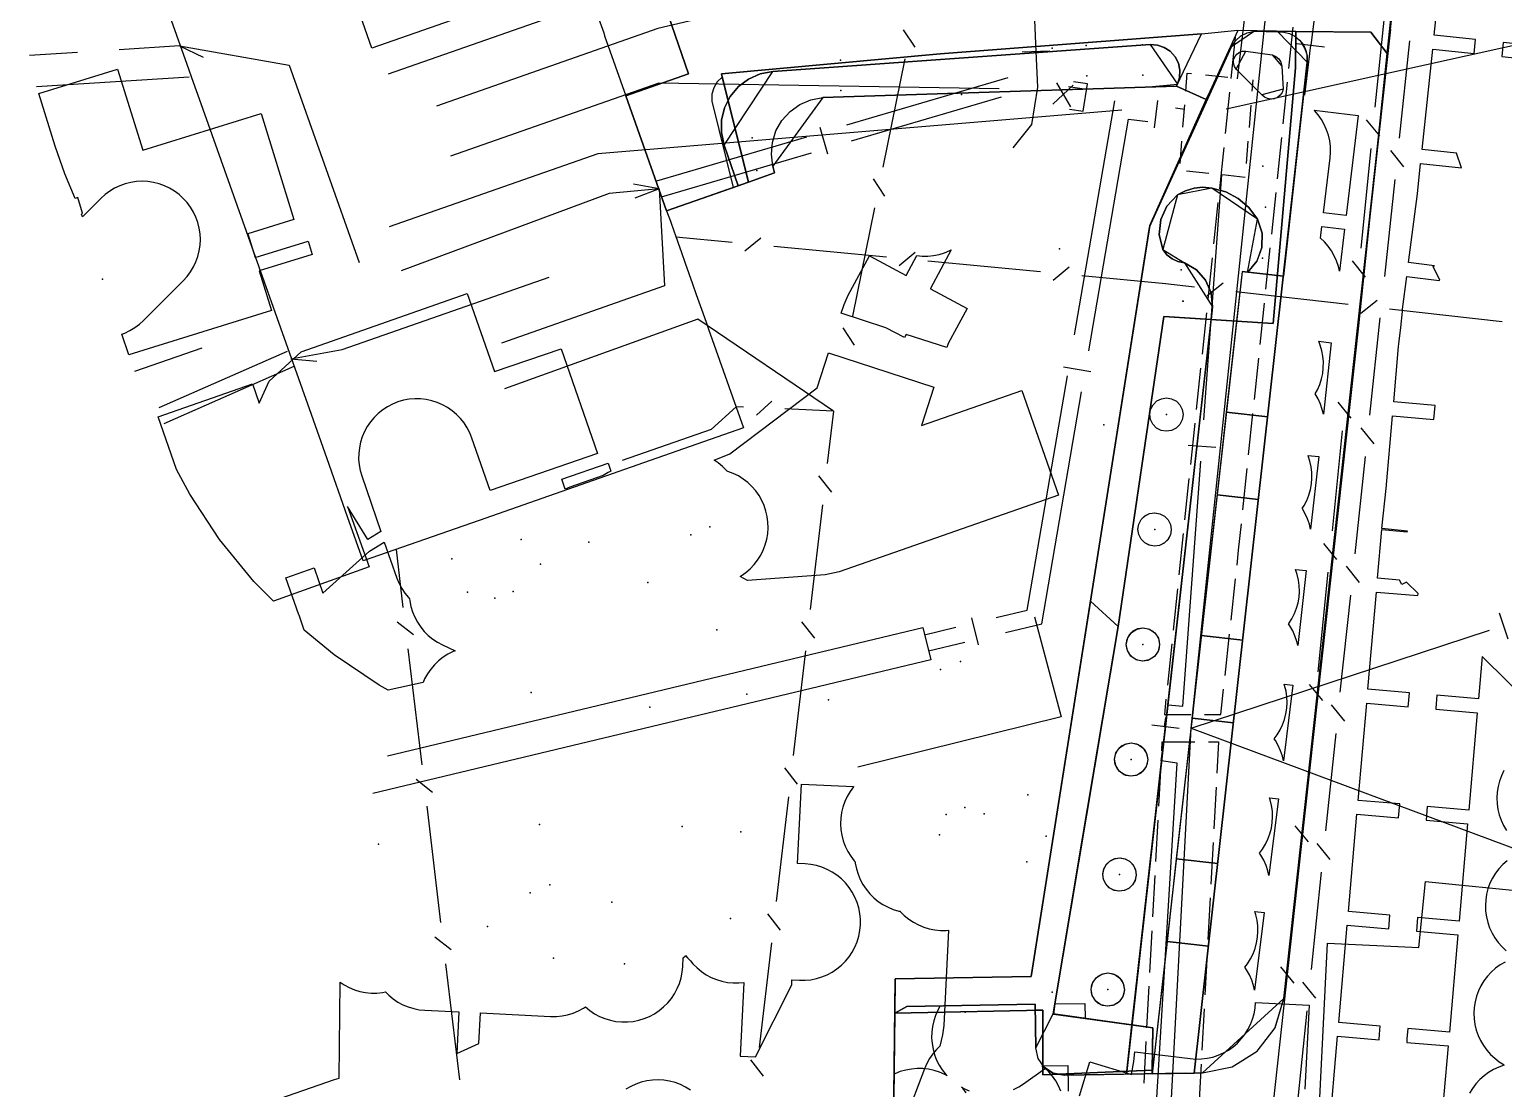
# Model space of a CAD drawing. Header units: metres. Extents: x 4550 to 4731, y 10605 to 11772.
# Drawn here: x 4617.5 to 4670.6, y 11433.3 to 11471.5 of the extents above; entities that cross this region are included whole.
import ezdxf

# ---------------------------------------------------------------- set-up
doc = ezdxf.new("R2010")
doc.units = ezdxf.units.M
for name, color, linetype in [('BOUNDARY', 7, 'Continuous'), ('BUILDING', 7, 'Continuous'), ('BUSH', 7, 'Continuous'), ('CURB', 7, 'Continuous'), ('ELECTR_CABLE', 7, 'Continuous'), ('ELECTR_CABLE_COMM', 7, 'Continuous'), ('GAS', 7, 'Continuous'), ('GRASS', 7, 'Continuous'), ('GROUND', 7, 'Continuous'), ('HEAT', 7, 'Continuous'), ('LAMP', 7, 'Continuous'), ('ROAD', 7, 'Continuous'), ('SEWER', 7, 'Continuous'), ('SIDEWALK_PATH', 7, 'Continuous'), ('TRASH_BIN', 7, 'Continuous'), ('TREE', 7, 'Continuous'), ('WATER_PIPELINE', 7, 'Continuous')]:
    doc.layers.add(name, color=color, linetype=linetype)

msp = doc.modelspace()

# ---------------------------------------------------------------- linework, layer by layer
at = {"layer": 'BOUNDARY'}
msp.add_lwpolyline([(4648.58, 11428.877), (4648.675, 11437.242), (4653.58, 11437.324), (4657.85, 11464.398), (4659.886, 11468.951), (4658.811, 11469.432), (4646.069, 11469.016), (4644.272, 11466.538), (4644.332, 11466.297), (4643.384, 11465.965), (4640.44, 11464.934), (4638.971, 11469.082), (4641.227, 11469.871), (4639.895, 11473.749), (4637.603, 11472.946), (4637.054, 11474.495), (4640.216, 11475.615), (4649.612, 11476.287), (4649.941, 11475.308), (4662.493, 11476.207), (4665.027, 11498.671), (4665.014, 11499.671), (4664.98, 11502.17)], dxfattribs=at)
at = {"layer": 'BUILDING'}
msp.add_lwpolyline([(4637.636, 11472.852), (4638.17, 11471.344), (4638.205, 11471.245), (4638.971, 11469.082), (4640.44, 11464.934), (4640.574, 11464.557), (4640.707, 11464.18), (4640.744, 11464.078), (4640.841, 11463.803), (4640.974, 11463.426), (4641.108, 11463.049), (4641.241, 11462.672), (4641.375, 11462.295), (4641.508, 11461.917), (4641.742, 11461.258), (4641.876, 11460.881), (4641.951, 11460.667), (4642.085, 11460.29), (4643.211, 11457.11), (4639.605, 11455.847), (4633.68, 11453.772), (4633.68, 11453.772), (4629.506, 11452.311), (4628.941, 11453.903), (4628.202, 11455.987), (4627.634, 11457.589), (4623.602, 11468.958), (4623.602, 11468.958), (4623.39, 11469.555), (4623.16, 11470.203), (4621.418, 11475.114)], dxfattribs=at)
at = {"layer": 'BUSH'}
for p in [(4662.027, 11465.061), (4661.919, 11463.227)]:
    msp.add_point(p, dxfattribs=at)
at = {"layer": 'CURB'}
for points in [[(4661.627, 11471.406), (4660.798, 11470.843)], [(4662.464, 11471.388), (4663.531, 11470.288)], [(4666.528, 11471.483), (4662.682, 11436.531)], [(4644.261, 11469.952), (4657.868, 11470.926)], [(4657.84, 11464.338), (4660.798, 11470.843)], [(4657.868, 11470.926), (4658.847, 11469.494)], [(4663.531, 11470.288), (4659.452, 11433.848)], [(4642.514, 11467.303), (4644.261, 11469.952)], [(4643.021, 11465.838), (4642.514, 11467.303)], [(4661.372, 11462.708), (4661.738, 11464.635), (4660.094, 11465.754), (4658.856, 11465.505), (4658.324, 11463.54), (4659.105, 11463.059), (4660.112, 11461.477), (4657.011, 11433.797)], [(4662.669, 11462.563), (4661.178, 11462.73), (4657.942, 11433.811)], [(4659.75, 11433.853), (4662.682, 11436.531)], [(4653.722, 11436.33), (4649.099, 11436.249), (4648.661, 11436.001)], [(4653.748, 11434.755), (4653.722, 11436.33)], [(4659.154, 11433.843), (4654.765, 11433.772)], [(4659.75, 11433.853), (4659.452, 11433.848)]]:
    msp.add_lwpolyline(points, dxfattribs=at)
msp.add_lwpolyline([(4662.662, 11469.314), (4661.893, 11469.109), (4660.97, 11470.039), (4661.315, 11470.694), (4662.267, 11470.555), (4662.616, 11470.149)], close=True, dxfattribs=at)
at = {"layer": 'ELECTR_CABLE'}
for points in [[(4653.58, 11474.67), (4640.119, 11471.501), (4632.147, 11468.71)], [(4653.58, 11474.67), (4653.75, 11470.68)], [(4664.11, 11474.557), (4663.655, 11470.906)], [(4653.25, 11470.659), (4654.25, 11470.701)], [(4653.75, 11470.68), (4653.81, 11469.39)], [(4663.159, 11470.968), (4664.151, 11470.844)], [(4663.439, 11469.103), (4663.655, 11470.906)], [(4653.81, 11469.39), (4653.59, 11468.05), (4652.913, 11467.205)], [(4625.122, 11432.449), (4628.464, 11433.612), (4628.633, 11433.661), (4628.672, 11437.119), (4628.813, 11437.025), (4628.995, 11436.928), (4629.185, 11436.849), (4629.382, 11436.789), (4629.584, 11436.749), (4629.789, 11436.728), (4629.995, 11436.728), (4630.201, 11436.749), (4630.306, 11436.77), (4630.422, 11436.653), (4630.582, 11436.523), (4630.753, 11436.408), (4630.935, 11436.311), (4631.125, 11436.232), (4631.322, 11436.172), (4631.524, 11436.132), (4631.73, 11436.112), (4632.946, 11436.052), (4632.872, 11434.554), (4633.673, 11434.917), (4633.727, 11436.014), (4636.258, 11435.889), (4636.464, 11435.889), (4636.669, 11435.909), (4636.871, 11435.949), (4637.069, 11436.009), (4637.259, 11436.088), (4637.441, 11436.185), (4637.512, 11436.233), (4637.671, 11436.102), (4637.842, 11435.987), (4638.024, 11435.89), (4638.214, 11435.811), (4638.412, 11435.752), (4638.614, 11435.711), (4638.819, 11435.691), (4639.025, 11435.691), (4639.23, 11435.711), (4639.432, 11435.751), (4639.629, 11435.811), (4639.82, 11435.89), (4640.001, 11435.987), (4640.173, 11436.102), (4640.332, 11436.232), (4640.478, 11436.378), (4640.609, 11436.537), (4640.723, 11436.709), (4640.82, 11436.89), (4640.899, 11437.081), (4640.959, 11437.278), (4640.999, 11437.48), (4641.02, 11437.685), (4641.035, 11438.002), (4641.12, 11438.077), (4641.125, 11438.082), (4641.187, 11438.006), (4641.297, 11437.896), (4641.388, 11437.785), (4641.534, 11437.64), (4641.693, 11437.509), (4641.865, 11437.394), (4642.046, 11437.297), (4642.237, 11437.218), (4642.434, 11437.158), (4642.636, 11437.118), (4642.841, 11437.098), (4643.047, 11437.098), (4643.219, 11437.115), (4643.088, 11434.46), (4643.641, 11434.438), (4644.946, 11437.025), (4644.955, 11437.205), (4645.225, 11437.192), (4645.431, 11437.192), (4645.636, 11437.212), (4645.838, 11437.252), (4646.035, 11437.312), (4646.226, 11437.391), (4646.408, 11437.488), (4646.579, 11437.603), (4646.738, 11437.733), (4646.884, 11437.879), (4647.015, 11438.039), (4647.129, 11438.21), (4647.226, 11438.392), (4647.305, 11438.582), (4647.365, 11438.779), (4647.405, 11438.981), (4647.425, 11439.186), (4647.425, 11439.393), (4647.405, 11439.598), (4647.365, 11439.8), (4647.305, 11439.997), (4647.226, 11440.187), (4647.129, 11440.369), (4647.015, 11440.54), (4646.884, 11440.7), (4646.738, 11440.845), (4646.579, 11440.976), (4646.408, 11441.091), (4646.226, 11441.188), (4646.035, 11441.267), (4645.838, 11441.327), (4645.636, 11441.367), (4645.431, 11441.387), (4645.162, 11441.4), (4645.303, 11444.268), (4647.18, 11444.175), (4647.171, 11444.165), (4647.05, 11443.998), (4646.946, 11443.82), (4646.86, 11443.633), (4646.793, 11443.438), (4646.745, 11443.238), (4646.717, 11443.034), (4646.709, 11442.828), (4646.722, 11442.622), (4646.754, 11442.418), (4646.806, 11442.219), (4646.878, 11442.026), (4646.968, 11441.84), (4647.076, 11441.665), (4647.2, 11441.501), (4647.234, 11441.465), (4647.239, 11441.416), (4647.279, 11441.214), (4647.339, 11441.017), (4647.418, 11440.826), (4647.515, 11440.645), (4647.629, 11440.473), (4647.76, 11440.314), (4647.906, 11440.168), (4648.065, 11440.038), (4648.237, 11439.923), (4648.419, 11439.826), (4648.609, 11439.747), (4648.806, 11439.688), (4648.857, 11439.678), (4648.859, 11439.675), (4649.005, 11439.529), (4649.164, 11439.398), (4649.336, 11439.284), (4649.518, 11439.187), (4649.708, 11439.108), (4649.905, 11439.048), (4650.107, 11439.008), (4650.312, 11438.987), (4650.518, 11438.987), (4650.596, 11438.995), (4650.427, 11435.56), (4650.382, 11435.226), (4650.292, 11434.82), (4650.168, 11434.7), (4650.034, 11434.543), (4649.917, 11434.374), (4649.816, 11434.194), (4649.734, 11434.005), (4649.275, 11432.796)], [(4663.922, 11431.749), (4664.256, 11438.533), (4667.556, 11438.37), (4667.794, 11440.751), (4671.65, 11440.364)], [(4655.325, 11433.022), (4655.697, 11434.247), (4657.195, 11433.792), (4657.274, 11434.269), (4657.318, 11434.617), (4659.304, 11434.368), (4659.509, 11434.352), (4659.715, 11434.356), (4659.92, 11434.381), (4660.121, 11434.426), (4660.317, 11434.49), (4660.505, 11434.573), (4660.685, 11434.674), (4660.854, 11434.793), (4661.01, 11434.927), (4661.152, 11435.076), (4661.28, 11435.238), (4661.39, 11435.412), (4661.483, 11435.596), (4661.558, 11435.788), (4661.613, 11435.986), (4661.649, 11436.189), (4661.665, 11436.394), (4663.594, 11436.299), (4663.444, 11433.269)], [(4654.647, 11433.197), (4654.564, 11433.385), (4654.464, 11433.565), (4654.346, 11433.734), (4654.212, 11433.891), (4654.064, 11434.034), (4653.968, 11434.109), (4654.904, 11434.12), (4654.912, 11433.32), (4654.914, 11433.192)], [(4641.298, 11433.23), (4641.123, 11433.338), (4640.938, 11433.429), (4640.745, 11433.501), (4640.546, 11433.553), (4640.342, 11433.586), (4640.136, 11433.599), (4639.931, 11433.592), (4639.726, 11433.564), (4639.526, 11433.517), (4639.331, 11433.45), (4639.143, 11433.365), (4638.965, 11433.261)]]:
    msp.add_lwpolyline(points, dxfattribs=at)
for points in [[(4619.115, 11465.383), (4618.752, 11466.266), (4618.4, 11467.26), (4617.809, 11469.166), (4620.646, 11470.045), (4621.554, 11467.116), (4625.823, 11468.44), (4627.008, 11464.619), (4625.339, 11464.102), (4625.605, 11463.245), (4627.515, 11463.837), (4627.664, 11463.359), (4625.753, 11462.767), (4626.197, 11461.334), (4621.061, 11459.742), (4620.797, 11460.488), (4620.908, 11460.527), (4621.094, 11460.615), (4621.271, 11460.721), (4621.436, 11460.844), (4621.589, 11460.983), (4623.019, 11462.413), (4623.158, 11462.566), (4623.28, 11462.731), (4623.386, 11462.908), (4623.475, 11463.094), (4623.544, 11463.288), (4623.594, 11463.488), (4623.624, 11463.692), (4623.634, 11463.898), (4623.624, 11464.104), (4623.594, 11464.307), (4623.544, 11464.507), (4623.475, 11464.701), (4623.386, 11464.888), (4623.28, 11465.064), (4623.158, 11465.23), (4623.019, 11465.383), (4622.867, 11465.521), (4622.701, 11465.644), (4622.524, 11465.75), (4622.338, 11465.838), (4622.144, 11465.907), (4621.944, 11465.957), (4621.74, 11465.988), (4621.534, 11465.998), (4621.329, 11465.988), (4621.125, 11465.957), (4620.925, 11465.907), (4620.731, 11465.838), (4620.544, 11465.75), (4620.368, 11465.644), (4620.202, 11465.521), (4620.049, 11465.383), (4619.387, 11464.72), (4619.35, 11464.81), (4619.376, 11464.842), (4619.387, 11464.846), (4619.212, 11465.413)], [(4665.365, 11468.369), (4664.932, 11464.762), (4664.117, 11464.859), (4664.356, 11466.845), (4664.37, 11467.051), (4664.364, 11467.257), (4664.338, 11467.461), (4664.293, 11467.662), (4664.227, 11467.858), (4664.143, 11468.046), (4664.041, 11468.225), (4663.922, 11468.393), (4663.787, 11468.548), (4663.776, 11468.559)], [(4664.872, 11464.266), (4664.691, 11462.755), (4664.652, 11462.929), (4664.586, 11463.124), (4664.502, 11463.313), (4664.4, 11463.492), (4664.281, 11463.66), (4664.146, 11463.815), (4664.007, 11463.946), (4664.058, 11464.363)], [(4649.953, 11462.13), (4649.949, 11462.122), (4651.268, 11461.407), (4650.585, 11460.148), (4650.538, 11460.004), (4649.077, 11460.479), (4649.013, 11460.36), (4648.335, 11460.72), (4646.734, 11461.24), (4646.838, 11461.559), (4646.982, 11461.894), (4647.752, 11463.314), (4649.07, 11462.599), (4649.454, 11463.321), (4649.645, 11463.303), (4649.851, 11463.303), (4650.056, 11463.323), (4650.258, 11463.364), (4650.455, 11463.424), (4650.645, 11463.503), (4650.699, 11463.532)], [(4664.111, 11457.602), (4664.07, 11457.773), (4664.003, 11457.968), (4663.917, 11458.155), (4663.815, 11458.332), (4663.899, 11458.484), (4663.98, 11458.674), (4664.043, 11458.87), (4664.085, 11459.072), (4664.108, 11459.276), (4664.111, 11459.483), (4664.094, 11459.688), (4664.056, 11459.891), (4663.999, 11460.089), (4663.943, 11460.229), (4664.397, 11460.179)], [(4642.723, 11456.175), (4645.862, 11458.555), (4646.271, 11459.813), (4650.075, 11458.577), (4649.626, 11457.197), (4653.238, 11458.461), (4654.56, 11454.686), (4646.662, 11451.921), (4646.153, 11451.814), (4643.354, 11451.6), (4643.227, 11451.675), (4643.087, 11451.75), (4643.127, 11451.773), (4643.295, 11451.892), (4643.451, 11452.027), (4643.592, 11452.177), (4643.719, 11452.34), (4643.829, 11452.514), (4643.921, 11452.698), (4643.994, 11452.891), (4644.049, 11453.09), (4644.083, 11453.293), (4644.098, 11453.498), (4644.092, 11453.704), (4644.066, 11453.909), (4644.02, 11454.11), (4643.955, 11454.305), (4643.871, 11454.493), (4643.769, 11454.672), (4643.65, 11454.841), (4643.515, 11454.996), (4643.365, 11455.138), (4643.202, 11455.264), (4643.028, 11455.374), (4642.843, 11455.466), (4642.651, 11455.54), (4642.616, 11455.549), (4642.595, 11455.574), (4642.451, 11455.721), (4642.292, 11455.853), (4642.156, 11455.945)], [(4638.327, 11455.841), (4638.431, 11455.545), (4638.328, 11455.496), (4638.156, 11455.393), (4636.945, 11454.968), (4636.781, 11454.902), (4636.658, 11455.256)], [(4663.651, 11453.457), (4663.609, 11453.631), (4663.542, 11453.826), (4663.457, 11454.014), (4663.353, 11454.192), (4663.347, 11454.2), (4663.418, 11454.311), (4663.511, 11454.495), (4663.586, 11454.687), (4663.642, 11454.885), (4663.678, 11455.088), (4663.694, 11455.294), (4663.69, 11455.5), (4663.666, 11455.704), (4663.622, 11455.906), (4663.558, 11456.102), (4663.552, 11456.115), (4663.941, 11456.072)], [(4627.177, 11450.367), (4627.183, 11450.372), (4626.717, 11451.703), (4627.733, 11452.059), (4628.05, 11451.154), (4629.724, 11452.664), (4630.264, 11452.983), (4630.716, 11451.693), (4630.794, 11451.503), (4630.89, 11451.32), (4631.003, 11451.148), (4631.133, 11450.988), (4631.175, 11450.945), (4631.182, 11450.869), (4631.223, 11450.667), (4631.283, 11450.47), (4631.362, 11450.28), (4631.459, 11450.098), (4631.574, 11449.927), (4631.705, 11449.768), (4631.85, 11449.622), (4632.01, 11449.492), (4632.181, 11449.377), (4632.363, 11449.28), (4632.813, 11449.068), (4632.741, 11449.04), (4632.557, 11448.947), (4632.383, 11448.837), (4632.221, 11448.71), (4632.071, 11448.568), (4631.937, 11448.412), (4631.818, 11448.243), (4631.717, 11448.064), (4631.658, 11447.931), (4630.399, 11447.654), (4630.076, 11447.829), (4628.453, 11448.924), (4627.378, 11449.814), (4627.189, 11450.354)], [(4663.484, 11451.965), (4663.185, 11449.263), (4663.152, 11449.411), (4663.087, 11449.607), (4663.004, 11449.796), (4662.903, 11449.975), (4662.857, 11450.041), (4662.867, 11450.054), (4662.977, 11450.229), (4663.069, 11450.413), (4663.143, 11450.605), (4663.197, 11450.804), (4663.232, 11451.007), (4663.247, 11451.213), (4663.241, 11451.419), (4663.215, 11451.623), (4663.17, 11451.824), (4663.109, 11452.006)], [(4663.013, 11447.831), (4662.669, 11445.101), (4662.631, 11445.273), (4662.567, 11445.469), (4662.484, 11445.657), (4662.383, 11445.837), (4662.34, 11445.898), (4662.445, 11446.039), (4662.552, 11446.216), (4662.64, 11446.402), (4662.71, 11446.596), (4662.761, 11446.795), (4662.792, 11446.999), (4662.803, 11447.205), (4662.794, 11447.411), (4662.764, 11447.615), (4662.715, 11447.815), (4662.695, 11447.871)], [(4662.497, 11443.731), (4662.149, 11440.967), (4662.111, 11441.139), (4662.047, 11441.335), (4661.964, 11441.524), (4661.862, 11441.703), (4661.809, 11441.78), (4661.914, 11441.919), (4662.022, 11442.094), (4662.112, 11442.28), (4662.183, 11442.473), (4662.235, 11442.672), (4662.268, 11442.876), (4662.28, 11443.082), (4662.272, 11443.288), (4662.244, 11443.492), (4662.195, 11443.692), (4662.168, 11443.772)], [(4661.981, 11439.631), (4661.629, 11436.834), (4661.591, 11437.007), (4661.526, 11437.202), (4661.443, 11437.391), (4661.342, 11437.571), (4661.279, 11437.661), (4661.376, 11437.787), (4661.485, 11437.961), (4661.577, 11438.146), (4661.65, 11438.338), (4661.704, 11438.537), (4661.739, 11438.741), (4661.753, 11438.946), (4661.747, 11439.152), (4661.72, 11439.357), (4661.674, 11439.557), (4661.635, 11439.674)]]:
    msp.add_lwpolyline(points, close=True, dxfattribs=at)
at = {"layer": 'ELECTR_CABLE_COMM'}
for points in [[(4666.333, 11472.27), (4665.97, 11468.672)], [(4648.968, 11471.459), (4649.382, 11470.834)], [(4666.852, 11467.557), (4667.226, 11471.061)], [(4649.026, 11470.412), (4648.234, 11466.508)], [(4665.657, 11468.216), (4666.131, 11467.636)], [(4665.819, 11467.18), (4665.455, 11463.582)], [(4667.008, 11466.52), (4666.537, 11467.103)], [(4647.878, 11466.085), (4648.292, 11465.46)], [(4666.32, 11462.562), (4666.693, 11466.066)], [(4647.936, 11465.037), (4647.144, 11461.133)], [(4640.774, 11463.991), (4642.804, 11463.798)], [(4643.262, 11463.488), (4643.84, 11463.965)], [(4644.298, 11463.656), (4648.358, 11463.269)], [(4648.816, 11462.959), (4649.394, 11463.437)], [(4649.851, 11463.127), (4653.912, 11462.74)], [(4665.143, 11463.126), (4665.617, 11462.545)], [(4654.369, 11462.43), (4654.947, 11462.908)], [(4655.405, 11462.598), (4658.414, 11462.311), (4659.463, 11462.193)], [(4659.916, 11461.875), (4660.502, 11462.342)], [(4660.954, 11462.024), (4665.007, 11461.566)], [(4665.459, 11461.249), (4666.045, 11461.716)], [(4646.45, 11457.711), (4641.562, 11461.027), (4634.59, 11458.518)], [(4665.787, 11457.567), (4666.161, 11461.071)], [(4666.497, 11461.398), (4670.551, 11460.94)], [(4646.788, 11460.711), (4647.202, 11460.086)], [(4642.943, 11457.868), (4642.041, 11457.047), (4638.839, 11455.926)], [(4643.204, 11457.856), (4642.943, 11457.868)], [(4644.229, 11458.076), (4643.676, 11457.57)], [(4646.45, 11457.711), (4644.702, 11457.789)], [(4664.628, 11458.035), (4665.102, 11457.454)], [(4646.45, 11457.711), (4646.23, 11455.825)], [(4664.79, 11456.998), (4664.426, 11453.4)], [(4665.943, 11456.529), (4665.472, 11457.113)], [(4665.254, 11452.571), (4665.628, 11456.075)], [(4645.911, 11455.374), (4646.376, 11454.786)], [(4646.057, 11454.335), (4645.617, 11450.562)], [(4630.685, 11452.724), (4630.935, 11450.63)], [(4664.114, 11452.944), (4664.588, 11452.364)], [(4665.41, 11451.534), (4664.939, 11452.117)], [(4664.275, 11451.908), (4663.912, 11448.31)], [(4664.721, 11447.576), (4665.095, 11451.08)], [(4630.73, 11450.117), (4631.319, 11449.654)], [(4645.298, 11450.111), (4645.763, 11449.523)], [(4631.113, 11449.141), (4631.614, 11444.954)], [(4645.444, 11449.072), (4645.004, 11445.3)], [(4663.599, 11447.854), (4664.073, 11447.273)], [(4664.879, 11446.539), (4664.407, 11447.121)], [(4664.201, 11442.579), (4664.566, 11446.084)], [(4644.685, 11444.848), (4645.15, 11444.261)], [(4631.409, 11444.441), (4631.998, 11443.977)], [(4631.793, 11443.464), (4632.294, 11439.277)], [(4644.83, 11443.81), (4644.391, 11440.037)], [(4663.085, 11442.763), (4663.559, 11442.182)], [(4664.359, 11441.542), (4663.887, 11442.124)], [(4663.246, 11441.726), (4662.883, 11438.128)], [(4663.681, 11437.583), (4664.046, 11441.087)], [(4644.071, 11439.586), (4644.536, 11438.998)], [(4632.088, 11438.764), (4632.677, 11438.301)], [(4644.217, 11438.547), (4643.777, 11434.774)], [(4632.472, 11437.788), (4632.973, 11433.601)], [(4662.57, 11437.672), (4663.044, 11437.092)], [(4663.84, 11436.546), (4663.367, 11437.128)], [(4663.161, 11432.586), (4663.526, 11436.091)], [(4643.458, 11434.323), (4643.923, 11433.735)]]:
    msp.add_lwpolyline(points, dxfattribs=at)
at = {"layer": 'GAS'}
for points in [[(4664.317, 11431.667), (4664.623, 11435.173), (4666.117, 11435.042), (4666.136, 11435.255), (4666.161, 11435.541), (4664.666, 11435.671), (4664.972, 11439.177), (4666.467, 11439.047), (4666.51, 11439.545), (4665.016, 11439.675), (4665.322, 11443.181), (4666.816, 11443.051), (4666.86, 11443.549), (4665.365, 11443.679), (4665.671, 11447.185), (4667.166, 11447.055), (4667.174, 11447.155), (4667.209, 11447.553), (4665.715, 11447.683), (4666.021, 11451.189), (4667.515, 11451.059), (4667.522, 11451.137), (4667.101, 11451.551), (4666.942, 11451.46), (4666.85, 11451.619), (4666.064, 11451.687), (4666.217, 11453.44), (4667.129, 11453.361), (4667.146, 11453.379), (4666.221, 11453.477), (4666.373, 11454.92), (4666.6, 11457.543), (4668.095, 11457.413), (4668.138, 11457.911), (4666.644, 11458.041), (4666.817, 11460.045), (4666.828, 11460.142), (4666.908, 11460.731), (4666.96, 11461.309), (4666.968, 11461.382), (4667.119, 11462.569), (4668.28, 11462.422), (4668.311, 11462.435), (4668.071, 11462.925), (4668.114, 11462.947), (4667.182, 11463.065), (4667.497, 11465.546), (4667.614, 11466.643), (4669.084, 11466.487), (4668.906, 11467.009), (4667.666, 11467.14), (4668.051, 11470.765), (4669.542, 11470.607), (4669.595, 11471.104), (4668.104, 11471.263), (4668.488, 11474.888)], [(4672.081, 11470.841), (4670.59, 11470.999), (4670.537, 11470.502), (4672.029, 11470.344)], [(4674.438, 11444.322), (4669.833, 11448.86), (4669.7, 11447.335), (4668.205, 11447.466), (4668.165, 11446.998), (4668.162, 11446.968), (4669.656, 11446.837), (4669.35, 11443.331), (4667.856, 11443.462), (4667.812, 11442.964), (4669.307, 11442.833), (4669.001, 11439.327), (4667.506, 11439.458), (4667.463, 11438.96), (4668.957, 11438.829), (4668.651, 11435.323), (4667.157, 11435.454), (4667.124, 11435.081), (4667.113, 11434.955), (4668.608, 11434.825), (4668.301, 11431.319)]]:
    msp.add_lwpolyline(points, dxfattribs=at)
at = {"layer": 'GRASS'}
for points in [[(4658.811, 11469.432), (4659.712, 11471.314), (4650.302, 11470.591), (4642.411, 11469.873), (4643.384, 11465.965), (4644.332, 11466.297), (4644.272, 11466.538), (4644.213, 11466.971), (4644.249, 11467.402), (4644.377, 11467.815), (4644.594, 11468.195), (4644.888, 11468.519), (4645.241, 11468.769), (4645.639, 11468.937), (4646.069, 11469.016)], [(4663.111, 11470.083), (4663.12, 11471.397), (4661.023, 11471.437), (4659.886, 11468.951), (4657.85, 11464.398), (4653.58, 11437.324), (4648.675, 11437.242), (4648.661, 11436.001), (4653.994, 11436.115), (4653.994, 11433.782), (4657.944, 11433.946), (4657.958, 11435.48), (4654.376, 11435.978), (4655.434, 11442.31), (4656.709, 11449.947), (4658.364, 11461.118), (4662.305, 11460.869)], [(4663.531, 11470.288), (4663.522, 11470.552), (4663.447, 11470.801), (4663.311, 11471.022), (4663.118, 11471.203), (4663.111, 11470.083), (4662.305, 11460.869), (4658.364, 11461.118), (4656.709, 11449.945), (4655.434, 11442.31), (4654.437, 11436.339), (4655.518, 11436.357), (4655.527, 11435.818), (4657.958, 11435.48), (4657.944, 11433.946), (4657.943, 11433.822), (4659.452, 11433.848)], [(4660.094, 11465.754), (4659.77, 11465.785), (4659.45, 11465.753), (4659.142, 11465.659), (4658.856, 11465.505), (4658.473, 11465.105), (4658.249, 11464.615), (4658.195, 11464.078), (4658.324, 11463.54), (4658.471, 11463.351), (4658.656, 11463.204), (4658.87, 11463.105), (4659.105, 11463.059), (4659.537, 11462.8), (4659.862, 11462.429), (4660.06, 11461.978), (4660.112, 11461.477), (4660.06, 11461.013), (4658.364, 11461.118), (4656.709, 11449.947), (4655.715, 11450.861), (4657.84, 11464.338), (4660.798, 11470.843), (4660.943, 11471.063), (4661.137, 11471.236), (4661.369, 11471.352), (4661.627, 11471.406), (4662.464, 11471.388), (4662.683, 11471.379), (4662.892, 11471.325), (4663.085, 11471.226), (4663.254, 11471.087), (4663.388, 11470.914), (4663.48, 11470.718), (4663.529, 11470.507), (4663.531, 11470.288), (4662.67, 11462.574), (4661.384, 11462.718), (4661.718, 11463.13), (4661.894, 11463.615), (4661.903, 11464.132), (4661.738, 11464.635), (4661.428, 11465.047), (4661.04, 11465.378), (4660.59, 11465.617)], [(4658.847, 11469.494), (4658.926, 11469.745), (4658.939, 11470.003), (4658.885, 11470.256), (4658.767, 11470.49), (4658.591, 11470.686), (4658.375, 11470.827), (4658.13, 11470.909), (4657.868, 11470.926), (4644.261, 11469.952), (4643.809, 11469.866), (4643.394, 11469.683), (4643.031, 11469.411), (4642.735, 11469.058), (4642.527, 11468.648), (4642.42, 11468.207), (4642.415, 11467.753), (4642.514, 11467.303), (4643.021, 11465.838), (4644.332, 11466.297), (4644.272, 11466.538), (4644.213, 11466.971), (4644.249, 11467.402), (4644.377, 11467.815), (4644.594, 11468.195), (4644.888, 11468.519), (4645.241, 11468.769), (4645.639, 11468.937), (4646.069, 11469.016), (4657.685, 11469.395)], [(4661.893, 11469.109), (4660.97, 11470.039), (4660.903, 11470.14), (4660.871, 11470.254), (4660.874, 11470.372), (4660.913, 11470.487), (4660.986, 11470.584), (4661.082, 11470.654), (4661.194, 11470.691), (4661.315, 11470.694), (4662.267, 11470.555), (4662.399, 11470.499), (4662.506, 11470.407), (4662.58, 11470.288), (4662.616, 11470.149), (4662.662, 11469.314), (4662.621, 11469.197), (4662.55, 11469.098), (4662.455, 11469.021), (4662.341, 11468.973), (4662.218, 11468.958), (4662.098, 11468.977), (4661.987, 11469.028)], [(4642.44, 11469.757), (4642.263, 11469.582), (4642.139, 11469.372), (4642.071, 11469.138), (4642.063, 11468.89), (4642.839, 11465.774), (4643.384, 11465.965)], [(4661.372, 11462.708), (4661.178, 11462.73), (4660.98, 11460.957), (4660.06, 11461.013), (4660.112, 11461.477), (4660.06, 11461.978), (4659.862, 11462.429), (4659.537, 11462.8), (4659.105, 11463.059), (4658.87, 11463.105), (4658.656, 11463.204), (4658.471, 11463.351), (4658.324, 11463.54), (4658.195, 11464.078), (4658.249, 11464.615), (4658.473, 11465.105), (4658.856, 11465.505), (4659.142, 11465.659), (4659.45, 11465.753), (4659.77, 11465.785), (4660.094, 11465.754), (4660.59, 11465.617), (4661.04, 11465.378), (4661.428, 11465.047), (4661.738, 11464.635), (4661.903, 11464.128), (4661.892, 11463.608), (4661.712, 11463.12)], [(4660.612, 11457.673), (4662.103, 11457.506), (4662.67, 11462.574), (4661.179, 11462.741)], [(4658.364, 11461.118), (4656.709, 11449.947), (4654.437, 11436.339), (4654.379, 11435.968), (4655.527, 11435.818), (4657.212, 11435.584), (4660.06, 11461.013)], [(4660.06, 11461.013), (4660.98, 11460.957), (4657.943, 11433.823), (4657.958, 11435.48), (4657.211, 11435.583)], [(4659.053, 11457.584), (4659.022, 11457.397), (4658.936, 11457.232), (4658.804, 11457.102), (4658.635, 11457.016), (4658.447, 11456.988), (4658.264, 11457.018), (4658.099, 11457.103), (4657.965, 11457.238), (4657.881, 11457.408), (4657.853, 11457.592), (4657.883, 11457.775), (4657.97, 11457.944), (4658.105, 11458.077), (4658.271, 11458.16), (4658.455, 11458.188), (4658.642, 11458.157), (4658.811, 11458.07), (4658.941, 11457.938), (4659.024, 11457.772)], [(4660.612, 11457.673), (4660.278, 11454.691), (4661.769, 11454.524), (4662.103, 11457.506)], [(4660.278, 11454.691), (4659.711, 11449.623), (4661.202, 11449.456), (4661.769, 11454.524)], [(4658.628, 11453.437), (4658.595, 11453.25), (4658.509, 11453.086), (4658.376, 11452.956), (4658.206, 11452.872), (4658.018, 11452.845), (4657.835, 11452.877), (4657.671, 11452.963), (4657.538, 11453.098), (4657.454, 11453.269), (4657.428, 11453.452), (4657.459, 11453.635), (4657.547, 11453.804), (4657.683, 11453.936), (4657.849, 11454.018), (4658.033, 11454.045), (4658.22, 11454.013), (4658.388, 11453.925), (4658.517, 11453.791), (4658.6, 11453.625)], [(4658.628, 11453.441), (4658.596, 11453.254), (4658.511, 11453.089), (4658.379, 11452.959), (4658.209, 11452.873), (4658.022, 11452.845), (4657.839, 11452.875), (4657.674, 11452.96), (4657.54, 11453.095), (4657.455, 11453.265), (4657.428, 11453.449), (4657.457, 11453.632), (4657.544, 11453.801), (4657.68, 11453.934), (4657.846, 11454.017), (4658.029, 11454.045), (4658.217, 11454.014), (4658.385, 11453.927), (4658.515, 11453.794), (4658.599, 11453.629)], [(4654.376, 11435.978), (4656.709, 11449.947), (4655.715, 11450.861), (4653.58, 11437.324), (4648.675, 11437.242), (4648.661, 11436.001), (4649.099, 11436.249), (4653.722, 11436.33), (4653.748, 11434.755)], [(4658.205, 11449.288), (4658.153, 11449.055), (4658.021, 11448.867), (4657.828, 11448.742), (4657.594, 11448.699), (4657.361, 11448.751), (4657.173, 11448.883), (4657.048, 11449.076), (4657.005, 11449.31), (4657.057, 11449.543), (4657.189, 11449.731), (4657.382, 11449.856), (4657.616, 11449.899), (4657.849, 11449.847), (4658.037, 11449.715), (4658.162, 11449.522)], [(4658.205, 11449.295), (4658.174, 11449.108), (4658.088, 11448.943), (4657.957, 11448.813), (4657.787, 11448.727), (4657.599, 11448.699), (4657.416, 11448.73), (4657.251, 11448.814), (4657.117, 11448.949), (4657.033, 11449.119), (4657.005, 11449.303), (4657.035, 11449.486), (4657.122, 11449.655), (4657.257, 11449.788), (4657.423, 11449.871), (4657.607, 11449.899), (4657.794, 11449.868), (4657.963, 11449.781), (4658.093, 11449.649), (4658.176, 11449.483)], [(4659.711, 11449.623), (4659.377, 11446.642), (4660.868, 11446.475), (4661.202, 11449.456)], [(4659.377, 11446.642), (4658.81, 11441.573), (4660.301, 11441.406), (4660.868, 11446.475)], [(4657.782, 11445.147), (4657.751, 11444.959), (4657.665, 11444.795), (4657.534, 11444.664), (4657.364, 11444.579), (4657.176, 11444.551), (4656.993, 11444.581), (4656.828, 11444.666), (4656.695, 11444.801), (4656.61, 11444.971), (4656.582, 11445.154), (4656.612, 11445.337), (4656.699, 11445.506), (4656.834, 11445.64), (4657, 11445.722), (4657.184, 11445.751), (4657.371, 11445.72), (4657.54, 11445.632), (4657.67, 11445.5), (4657.753, 11445.335)], [(4657.782, 11445.135), (4657.729, 11444.903), (4657.596, 11444.716), (4657.402, 11444.592), (4657.167, 11444.551), (4656.935, 11444.604), (4656.747, 11444.737), (4656.624, 11444.931), (4656.582, 11445.166), (4656.635, 11445.398), (4656.769, 11445.585), (4656.963, 11445.709), (4657.197, 11445.75), (4657.43, 11445.697), (4657.617, 11445.564), (4657.741, 11445.37)], [(4657.362, 11440.979), (4657.325, 11440.793), (4657.234, 11440.631), (4657.098, 11440.505), (4656.926, 11440.425), (4656.738, 11440.402), (4656.556, 11440.439), (4656.393, 11440.529), (4656.264, 11440.668), (4656.185, 11440.84), (4656.163, 11441.025), (4656.198, 11441.207), (4656.291, 11441.373), (4656.43, 11441.502), (4656.599, 11441.579), (4656.783, 11441.602), (4656.969, 11441.565), (4657.135, 11441.472), (4657.261, 11441.336), (4657.339, 11441.168)], [(4657.362, 11440.998), (4657.331, 11440.811), (4657.246, 11440.646), (4657.114, 11440.516), (4656.944, 11440.43), (4656.757, 11440.402), (4656.573, 11440.432), (4656.409, 11440.517), (4656.275, 11440.652), (4656.19, 11440.822), (4656.163, 11441.006), (4656.192, 11441.189), (4656.279, 11441.358), (4656.415, 11441.491), (4656.581, 11441.574), (4656.764, 11441.602), (4656.951, 11441.571), (4657.12, 11441.484), (4657.25, 11441.352), (4657.334, 11441.186)], [(4658.81, 11441.573), (4658.476, 11438.592), (4659.967, 11438.425), (4660.301, 11441.406)], [(4658.476, 11438.592), (4657.943, 11433.822), (4659.452, 11433.848), (4659.967, 11438.425)], [(4656.94, 11436.837), (4656.885, 11436.605), (4656.751, 11436.419), (4656.556, 11436.296), (4656.321, 11436.256), (4656.089, 11436.311), (4655.903, 11436.445), (4655.78, 11436.64), (4655.74, 11436.875), (4655.795, 11437.107), (4655.929, 11437.293), (4656.124, 11437.416), (4656.359, 11437.456), (4656.591, 11437.401), (4656.777, 11437.267), (4656.9, 11437.072)], [(4656.94, 11436.852), (4656.909, 11436.665), (4656.823, 11436.5), (4656.691, 11436.37), (4656.522, 11436.284), (4656.334, 11436.256), (4656.151, 11436.287), (4655.986, 11436.372), (4655.852, 11436.506), (4655.767, 11436.676), (4655.74, 11436.86), (4655.77, 11437.043), (4655.857, 11437.212), (4655.992, 11437.345), (4656.158, 11437.428), (4656.341, 11437.456), (4656.529, 11437.426), (4656.697, 11437.338), (4656.828, 11437.206), (4656.911, 11437.04)], [(4657.212, 11435.584), (4657.013, 11433.808), (4654.765, 11433.772), (4654.373, 11433.845), (4654.052, 11434.054), (4653.833, 11434.368), (4653.748, 11434.755), (4654.376, 11435.978)], [(4657.211, 11435.583), (4657.958, 11435.48), (4657.943, 11433.823), (4657.013, 11433.808)]]:
    msp.add_lwpolyline(points, close=True, dxfattribs=at)
at = {"layer": 'GROUND'}
for points in [[(4648.675, 11437.242), (4653.58, 11437.324), (4657.85, 11464.398), (4659.886, 11468.951), (4660.798, 11470.843), (4660.943, 11471.063), (4661.137, 11471.236), (4661.369, 11471.352), (4661.627, 11471.406), (4662.464, 11471.388), (4662.683, 11471.379), (4662.892, 11471.325), (4663.085, 11471.226), (4663.118, 11471.198), (4663.111, 11470.083), (4662.305, 11460.869), (4658.364, 11461.118), (4656.709, 11449.945), (4655.434, 11442.31), (4654.376, 11435.978), (4657.958, 11435.48), (4657.944, 11433.946), (4654.579, 11433.806), (4654.374, 11433.844), (4654.053, 11434.053), (4653.994, 11434.137), (4653.994, 11436.115), (4653.725, 11436.11), (4653.722, 11436.33), (4649.099, 11436.249), (4648.661, 11436.001)], [(4658.811, 11469.432), (4646.069, 11469.016), (4644.272, 11466.538), (4644.332, 11466.297), (4643.384, 11465.965), (4642.654, 11468.897), (4642.735, 11469.058), (4643.031, 11469.411), (4643.394, 11469.683), (4643.809, 11469.866), (4644.261, 11469.952), (4657.868, 11470.926), (4658.13, 11470.909), (4658.375, 11470.827), (4658.591, 11470.686), (4658.767, 11470.49), (4658.885, 11470.256), (4658.939, 11470.003), (4658.926, 11469.745), (4658.847, 11469.494), (4658.816, 11469.43)]]:
    msp.add_lwpolyline(points, close=True, dxfattribs=at)
at = {"layer": 'HEAT'}
for points in [[(4637.355, 11473.443), (4629.812, 11470.802), (4628.49, 11474.577)], [(4619.205, 11470.645), (4617.474, 11470.536)], [(4622.887, 11470.878), (4620.702, 11470.74)], [(4622.887, 11470.878), (4626.839, 11470.179), (4629.361, 11463.068)], [(4622.887, 11470.878), (4623.73, 11470.475)], [(4623.235, 11469.747), (4617.728, 11469.4)]]:
    msp.add_lwpolyline(points, dxfattribs=at)
msp.add_lwpolyline([(4634.239, 11459.135), (4636.642, 11459.961), (4637.942, 11456.178), (4634.073, 11454.848), (4633.423, 11456.74), (4633.347, 11456.931), (4633.252, 11457.114), (4633.14, 11457.287), (4633.011, 11457.448), (4632.867, 11457.595), (4632.71, 11457.728), (4632.54, 11457.845), (4632.359, 11457.944), (4632.17, 11458.025), (4631.973, 11458.088), (4631.772, 11458.131), (4631.567, 11458.153), (4631.361, 11458.156), (4631.156, 11458.138), (4630.953, 11458.101), (4630.755, 11458.043), (4630.564, 11457.967), (4630.381, 11457.872), (4630.208, 11457.76), (4630.047, 11457.631), (4629.899, 11457.487), (4629.767, 11457.33), (4629.65, 11457.16), (4629.55, 11456.979), (4629.469, 11456.79), (4629.407, 11456.593), (4629.364, 11456.392), (4629.341, 11456.187), (4629.339, 11455.981), (4629.356, 11455.776), (4629.394, 11455.573), (4629.451, 11455.375), (4630.139, 11453.373), (4629.668, 11453.084), (4628.938, 11454.271), (4629.721, 11452.102), (4626.269, 11450.855), (4625.566, 11451.564), (4624.329, 11453.083), (4623.248, 11454.715), (4622.774, 11455.61), (4622.111, 11457.502), (4625.508, 11458.691), (4625.749, 11458.001), (4626.108, 11458.793), (4627.269, 11459.855), (4633.253, 11461.95)], close=True, dxfattribs=at)
at = {"layer": 'LAMP'}
for p in [(4654.336, 11470.798), (4639.763, 11451.537)]:
    msp.add_point(p, dxfattribs=at)
at = {"layer": 'ROAD'}
for points in [[(4652.945, 11433.256), (4653.129, 11433.349), (4653.303, 11433.46), (4654.098, 11434.023), (4654.372, 11433.846), (4654.376, 11433.844), (4654.763, 11433.773), (4654.765, 11433.773), (4659.749, 11433.853), (4659.751, 11433.853), (4660.822, 11434.07), (4660.825, 11434.072), (4661.721, 11434.637), (4661.724, 11434.639), (4662.367, 11435.48), (4662.369, 11435.484), (4662.682, 11436.531), (4662.682, 11436.532), (4666.087, 11467.48), (4666.411, 11470.61), (4666.825, 11474.54)], [(4670.619, 11444.752), (4670.529, 11444.567), (4670.458, 11444.373), (4670.406, 11444.174), (4670.374, 11443.97), (4670.362, 11443.765), (4670.371, 11443.559), (4670.399, 11443.355), (4670.448, 11443.154), (4670.516, 11442.96), (4670.602, 11442.773), (4670.707, 11442.595)], [(4670.729, 11441.503), (4670.575, 11441.366), (4670.436, 11441.215), (4670.311, 11441.05), (4670.204, 11440.874), (4670.114, 11440.689), (4670.043, 11440.495), (4669.992, 11440.296), (4669.96, 11440.092), (4669.948, 11439.887), (4669.956, 11439.681), (4669.985, 11439.477), (4670.033, 11439.276), (4670.101, 11439.082), (4670.188, 11438.895), (4670.292, 11438.717), (4670.413, 11438.55), (4670.55, 11438.397), (4670.702, 11438.257)], [(4670.659, 11437.851), (4670.481, 11437.747), (4670.314, 11437.625), (4670.161, 11437.488), (4670.021, 11437.337), (4669.897, 11437.172), (4669.789, 11436.996), (4669.7, 11436.811), (4669.629, 11436.617), (4669.577, 11436.418), (4669.545, 11436.214), (4669.533, 11436.009), (4669.542, 11435.803), (4669.57, 11435.599), (4669.618, 11435.398), (4669.686, 11435.204), (4669.773, 11435.017), (4669.877, 11434.839), (4669.999, 11434.672), (4670.136, 11434.519), (4670.287, 11434.379), (4670.452, 11434.255), (4670.628, 11434.147)], [(4670.626, 11434.129), (4670.431, 11434.061), (4670.244, 11433.974), (4670.066, 11433.87), (4669.9, 11433.748), (4669.746, 11433.611), (4669.606, 11433.46), (4669.482, 11433.295), (4669.375, 11433.119)], [(4651.241, 11433.135), (4651.113, 11433.297), (4651.071, 11433.339), (4651.15, 11433.295), (4651.339, 11433.212)]]:
    msp.add_lwpolyline(points, dxfattribs=at)
msp.add_lwpolyline([(4648.661, 11436.001), (4648.661, 11436.002), (4648.662, 11436.002), (4649.098, 11436.249), (4649.1, 11436.25), (4650.3, 11436.27), (4650.211, 11436.113), (4650.128, 11435.924), (4650.064, 11435.728), (4650.019, 11435.527), (4649.994, 11435.322), (4649.99, 11435.116), (4650.006, 11434.911), (4650.041, 11434.708), (4650.097, 11434.51), (4650.172, 11434.317), (4650.265, 11434.134), (4650.375, 11433.96), (4650.503, 11433.798), (4650.553, 11433.745), (4650.463, 11433.795), (4650.273, 11433.877), (4650.077, 11433.94), (4649.876, 11433.983), (4649.671, 11434.007), (4649.465, 11434.01), (4649.259, 11433.993), (4649.057, 11433.956), (4648.859, 11433.899), (4648.667, 11433.823), (4648.636, 11433.807)], close=True, dxfattribs=at)
at = {"layer": 'SEWER'}
for points in [[(4639.338, 11480.97), (4637.176, 11472.229), (4630.401, 11469.856)], [(4659.345, 11446.283), (4662.568, 11477.075)], [(4660.936, 11471.198), (4660.779, 11469.707)], [(4662.871, 11470.063), (4663.027, 11471.555)], [(4662.663, 11468.074), (4662.819, 11469.566)], [(4660.727, 11469.209), (4660.57, 11467.718)], [(4662.456, 11466.085), (4662.611, 11467.577)], [(4660.518, 11467.22), (4660.362, 11465.728)], [(4660.31, 11465.231), (4660.153, 11463.739)], [(4662.248, 11464.096), (4662.404, 11465.588)], [(4660.101, 11463.242), (4659.944, 11461.75)], [(4662.04, 11462.107), (4662.196, 11463.599)], [(4661.832, 11460.118), (4661.988, 11461.609)], [(4659.892, 11461.253), (4659.736, 11459.761)], [(4661.624, 11458.128), (4661.78, 11459.62)], [(4659.683, 11459.264), (4659.527, 11457.772)], [(4659.475, 11457.275), (4659.318, 11455.783)], [(4661.417, 11456.139), (4661.572, 11457.631)], [(4659.266, 11455.286), (4659.109, 11453.794)], [(4661.209, 11454.15), (4661.365, 11455.642)], [(4660.999, 11452.161), (4661.057, 11452.699), (4661.157, 11453.653)], [(4659.057, 11453.297), (4658.902, 11451.805)], [(4660.783, 11450.173), (4660.945, 11451.664)], [(4658.851, 11451.307), (4658.695, 11449.815)], [(4670.449, 11450.438), (4670.758, 11449.497)], [(4659.345, 11446.283), (4670.097, 11449.814)], [(4658.644, 11449.318), (4658.489, 11447.826)], [(4660.567, 11448.184), (4660.729, 11449.676)], [(4659.827, 11446.779), (4660.414, 11446.779), (4660.513, 11447.687)], [(4658.437, 11447.329), (4658.38, 11446.779), (4659.327, 11446.779)], [(4658.404, 11428.63), (4659.345, 11446.283)], [(4659.345, 11446.283), (4682.03, 11437.839), (4694.962, 11436.543)], [(4658.284, 11445.466), (4658.302, 11445.792), (4659.475, 11445.792)], [(4659.975, 11445.792), (4660.336, 11445.792), (4660.274, 11444.654)], [(4658.178, 11443.469), (4658.258, 11444.967)], [(4660.247, 11444.155), (4660.166, 11442.657)], [(4658.072, 11441.472), (4658.151, 11442.969)], [(4660.139, 11442.157), (4660.058, 11440.66)], [(4657.965, 11439.474), (4658.045, 11440.972)], [(4660.031, 11440.16), (4659.95, 11438.663)], [(4657.859, 11437.477), (4657.938, 11438.975)], [(4659.923, 11438.163), (4659.842, 11436.666)], [(4657.752, 11435.48), (4657.832, 11436.978)], [(4659.815, 11436.166), (4659.734, 11434.668)], [(4657.646, 11433.483), (4657.726, 11434.981)], [(4659.707, 11434.169), (4659.626, 11432.671)]]:
    msp.add_lwpolyline(points, dxfattribs=at)
at = {"layer": 'SIDEWALK_PATH'}
for points in [[(4639.895, 11473.749), (4641.227, 11469.871), (4638.971, 11469.082), (4640.44, 11464.934), (4643.384, 11465.965), (4642.411, 11469.873), (4650.302, 11470.591), (4659.712, 11471.314), (4661.025, 11471.44), (4663.136, 11471.397), (4665.819, 11471.379), (4666.412, 11470.61), (4667.103, 11477.173)], [(4639.895, 11473.749), (4641.227, 11469.871), (4638.971, 11469.082), (4640.44, 11464.934), (4643.021, 11465.838), (4642.514, 11467.303), (4642.415, 11467.753), (4642.42, 11468.207), (4642.527, 11468.648), (4642.735, 11469.058), (4643.031, 11469.411), (4643.394, 11469.683), (4643.809, 11469.866), (4644.261, 11469.952), (4657.868, 11470.926), (4658.13, 11470.909), (4658.375, 11470.827), (4658.591, 11470.686), (4658.767, 11470.49), (4658.885, 11470.256), (4658.939, 11470.003), (4658.926, 11469.745), (4658.847, 11469.494), (4658.816, 11469.43), (4659.886, 11468.951), (4660.798, 11470.843), (4660.943, 11471.063), (4661.137, 11471.236), (4661.369, 11471.352), (4661.627, 11471.406), (4662.464, 11471.388), (4662.683, 11471.379), (4662.892, 11471.325), (4663.085, 11471.226), (4663.254, 11471.087), (4663.388, 11470.914), (4663.48, 11470.718), (4663.529, 11470.507), (4663.531, 11470.288), (4659.452, 11433.848), (4659.75, 11433.853), (4660.824, 11434.07), (4661.723, 11434.637), (4662.369, 11435.481), (4662.682, 11436.531), (4666.863, 11474.535)], [(4661.453, 11424.854), (4663.316, 11442.014), (4665.394, 11460.792), (4666.412, 11470.61), (4665.819, 11471.379), (4663.12, 11471.397), (4663.111, 11470.083), (4662.305, 11460.869), (4658.364, 11461.118), (4656.709, 11449.945), (4655.434, 11442.31), (4654.376, 11435.978), (4657.958, 11435.48), (4657.944, 11433.946), (4653.994, 11433.782), (4653.994, 11436.115), (4648.661, 11436.001), (4648.592, 11429.878)]]:
    msp.add_lwpolyline(points, dxfattribs=at)
at = {"layer": 'TRASH_BIN'}
msp.add_point((4651.197, 11436.042), dxfattribs=at)
at = {"layer": 'TREE'}
for p in [(4655.565, 11470.889), (4657.586, 11470.919), (4646.706, 11470.365), (4655.579, 11469.795), (4657.6, 11469.825), (4646.72, 11469.271), (4651.068, 11469.121), (4643.518, 11467.559), (4643.695, 11466.383), (4661.932, 11466.539), (4654.596, 11463.568), (4658.989, 11462.801), (4620.105, 11462.468), (4659.04, 11461.675), (4659.052, 11461.68), (4658.453, 11457.588), (4656.195, 11457.221), (4641.998, 11453.544), (4635.193, 11453.087), (4641.316, 11453.251), (4658.03, 11453.442), (4637.64, 11452.987), (4632.699, 11452.388), (4635.896, 11452.194), (4633.259, 11451.179), (4634.245, 11450.969), (4634.91, 11451.211), (4642.243, 11449.821), (4657.608, 11449.296), (4650.308, 11448.394), (4651.029, 11448.68), (4635.557, 11447.563), (4643.331, 11447.502), (4646.278, 11447.301), (4639.828, 11447.038), (4657.185, 11445.148), (4653.454, 11443.881), (4650.518, 11443.171), (4651.185, 11443.42), (4651.883, 11443.187), (4635.851, 11442.809), (4641.003, 11442.734), (4643.109, 11442.541), (4650.275, 11442.431), (4654.117, 11442.385), (4630.055, 11442.1), (4653.426, 11441.467), (4656.762, 11441.002), (4635.518, 11440.343), (4636.226, 11440.628), (4638.462, 11440.006), (4642.743, 11439.417), (4633.981, 11439.131), (4636.361, 11437.987), (4638.922, 11437.789), (4654.338, 11436.766), (4656.34, 11436.856)]:
    msp.add_point(p, dxfattribs=at)
at = {"layer": 'WATER_PIPELINE'}
for points in [[(4665.206, 11505.17), (4661.002, 11469.694)], [(4660.61, 11468.61), (4686.552, 11474.37), (4694.469, 11473.577)], [(4652.428, 11469.331), (4640.162, 11469.537), (4632.652, 11466.907)], [(4646.932, 11468.028), (4652.343, 11469.619)], [(4652.343, 11469.619), (4652.751, 11469.739)], [(4655.089, 11469.463), (4654.357, 11468.782)], [(4654.495, 11469.551), (4655, 11468.687)], [(4654.955, 11468.6), (4655.449, 11468.523), (4655.603, 11469.511), (4655.109, 11469.588)], [(4659.15, 11469.251), (4659.2, 11469.9), (4659.359, 11469.883)], [(4659.857, 11469.831), (4660.663, 11469.746)], [(4661.563, 11469.651), (4661.532, 11469.246)], [(4647.101, 11467.452), (4652.513, 11469.043)], [(4654.926, 11469.411), (4655.571, 11469.314)], [(4656.842, 11468.567), (4637.958, 11466.987), (4630.441, 11464.355)], [(4655.141, 11460.457), (4656.595, 11468.898)], [(4658.133, 11468.916), (4658.017, 11467.925)], [(4658.78, 11468.641), (4659.111, 11468.602)], [(4659.048, 11467.945), (4659.111, 11468.753)], [(4661.493, 11468.748), (4661.43, 11467.94)], [(4645.957, 11467.947), (4646.238, 11466.99)], [(4655.651, 11459.881), (4657.089, 11468.236)], [(4657.089, 11468.236), (4657.785, 11468.154)], [(4640.081, 11466.014), (4645.493, 11467.605)], [(4658.947, 11466.638), (4659.009, 11467.446)], [(4661.392, 11467.441), (4661.329, 11466.633)], [(4640.25, 11465.438), (4645.662, 11467.029)], [(4659.982, 11466.277), (4659.176, 11466.362)], [(4640.166, 11465.726), (4639.247, 11465.893)], [(4659.803, 11457.402), (4660.447, 11466.228)], [(4661.286, 11466.14), (4660.479, 11466.225)], [(4640.166, 11465.726), (4638.367, 11465.562), (4630.876, 11462.775)], [(4640.166, 11465.726), (4640.36, 11462.223), (4634.488, 11460.167)], [(4640.166, 11465.726), (4639.292, 11465.395)], [(4626.897, 11459.602), (4628.749, 11459.932), (4636.205, 11462.543)], [(4621.272, 11459.148), (4623.695, 11459.997)], [(4622.149, 11457.844), (4626.776, 11459.877)], [(4626.897, 11459.602), (4627.827, 11459.514)], [(4622.328, 11457.267), (4627.018, 11459.328)], [(4653.433, 11450.538), (4654.886, 11458.979)], [(4654.743, 11459.309), (4655.726, 11459.14)], [(4653.957, 11450.048), (4655.396, 11458.403)], [(4659.237, 11456.483), (4660.232, 11456.41)], [(4659.05, 11447.08), (4659.694, 11455.906)], [(4652.315, 11450.269), (4653.433, 11450.538)], [(4630.381, 11445.29), (4649.677, 11449.906), (4649.956, 11448.741), (4629.851, 11443.931)], [(4653.695, 11450.293), (4654.66, 11446.693), (4647.33, 11444.871)], [(4649.739, 11449.647), (4650.857, 11449.917)], [(4651.433, 11450.259), (4651.667, 11449.289)], [(4652.647, 11449.732), (4653.957, 11450.048)], [(4649.879, 11449.064), (4651.189, 11449.38)], [(4658.387, 11446.344), (4658.426, 11446.663)], [(4658.516, 11447.121), (4659.05, 11447.08)], [(4657.926, 11446.4), (4658.917, 11446.279)], [(4658.269, 11445.107), (4658.354, 11445.802)], [(4657.807, 11428.014), (4658.844, 11445.025)], [(4658.844, 11445.025), (4658.269, 11445.107)]]:
    msp.add_lwpolyline(points, dxfattribs=at)

doc.saveas('drawing.dxf')
